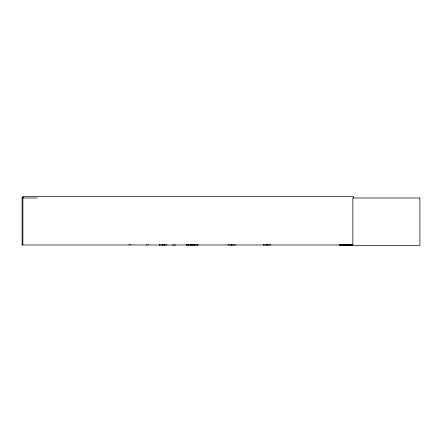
<?xml version="1.0" encoding="UTF-8"?>
<svg xmlns="http://www.w3.org/2000/svg" width="442" height="442" viewBox="0 0 442 442"><rect width="100%" height="100%" fill="white"/><g stroke="black" fill="none" stroke-linecap="round" stroke-linejoin="round"><path stroke-width="0.66" d="M159.335 244.99L166.971 244.99M164.628 244.929L164.606 244.63M159.545 244.94L159.612 244.597M192.176 244.94L192.215 244.63M192.347 244.94L186.601 244.929M23.481 197.11L22.1 197.11L22.1 244.99L352.926 244.99M22.1 197.999L37.261 197.999M352.263 244.78L339.412 244.978L352.263 244.967L352.252 244.614M339.412 244.874L352.263 244.874M192.939 244.99L192.939 244.597L192.977 244.89L198.099 244.94M263.377 244.89L270.487 244.973L270.487 244.597M197.872 244.929L197.861 244.63M193.215 244.94L193.204 244.597M191.596 244.929L191.618 244.63M353.617 197.999L353.617 196.613L22.879 196.613L22.879 244.99M267.056 244.498L267.056 244.99M266.808 244.498L266.808 244.99M263.377 244.597L263.377 244.99M235.282 244.597L235.282 244.99L228.171 244.973L228.171 244.597M231.857 244.498L231.846 244.99M231.608 244.498L231.597 244.99M197.823 244.597L197.823 244.99M197.613 244.597L197.613 244.99M194.994 244.498L194.994 244.99M194.834 244.498L194.834 244.99M194.762 244.498L194.762 244.99M194.596 244.498L194.596 244.99M192.419 244.597L192.419 244.99M192.248 244.597L192.248 244.99M191.552 244.597L191.585 244.99M190.789 244.498L190.789 244.99M190.629 244.498L190.59 244.99M190.43 244.498L190.43 244.99M188.585 244.498L188.579 244.99M188.408 244.498L188.414 244.99M187.8 244.597L187.8 244.99M187.579 244.597L187.579 244.99M175.629 244.99L172.352 244.99M164.639 244.597L164.673 244.99M162.789 244.498L162.794 244.99M162.617 244.498L162.612 244.99M159.645 244.597L159.645 244.99M148.02 244.398L148.02 244.99M146.639 244.398L146.639 244.99M130.445 244.398L130.445 244.99M129.064 244.398L129.064 244.99M419.9 197.999L352.838 197.999L352.838 245.387L419.9 245.387L419.9 197.999M186.557 244.99L186.557 244.597L186.524 244.99"/></g></svg>
